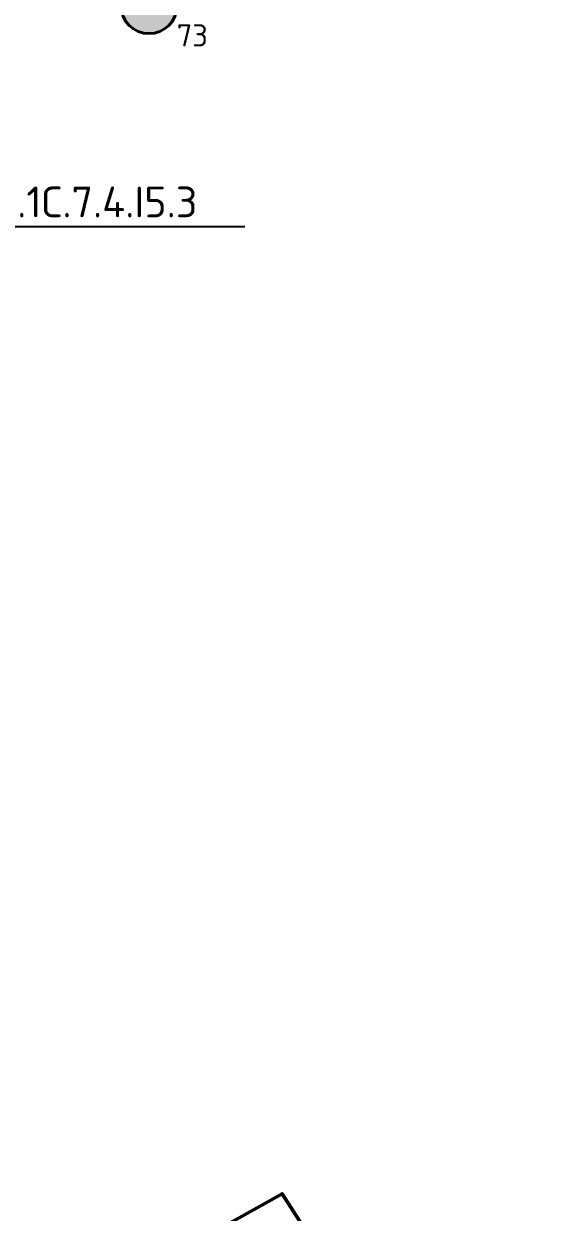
# Model space of a CAD drawing. Header units: millimetres. Extents: x -813692 to 807431, y 0 to 1813163.
# Drawn here: x 41978 to 46294, y 816993 to 826641 of the extents above; entities that cross this region are included whole.
import ezdxf
from ezdxf import colors
from ezdxf.entities.mleader import LeaderData, LeaderLine
from ezdxf.math import Vec2, Vec3

# ---------------------------------------------------------------- set-up
doc = ezdxf.new("R2010")
doc.units = ezdxf.units.MM
for name, color, linetype, lineweight in [('_Гр.ЩД-0.1С.7.4.I5.3', 6, 'Continuous', 50), ('_Гр.ЩД-0.1С.7.5.I3.2', 6, 'Continuous', 50), ('A-ANNO-DIMS', 7, 'Continuous', 9), ('АР_монолит', 252, 'Continuous', 50)]:
    doc.layers.add(name, color=color, linetype=linetype, lineweight=lineweight)
doc.layers.add('DLX_LUM 17', color=7, linetype='Continuous', lineweight=40, true_color=0x130bf4)
doc.layers.add('Вставка', color=252, linetype='Continuous')
doc.styles.add('GOST 2.304', font='GOST Common.ttf')
doc.styles.add('ISOCPEUR', font='isocpeur.ttf')
doc.styles.add('TableTextStyle', font='isocpeur.ttf')
doc.linetypes.add('Truba', pattern='A,3e-05,[4,MSH_7,S=1,R=0,X=0,Y=0],-3.022072', length=3.022102)
doc.dimstyles.new('М-200', dxfattribs={"dimtxt": 400, "dimasz": 160, "dimexe": 200, "dimexo": 400, "dimgap": 50, "dimtad": 1, "dimdec": 0, "dimzin": 0, "dimdsep": 46, "dimtxsty": 'GOST 2.304', "dimblk": 'ARCHTICK', "dimcen": 180, "dimdle": 200, "dimadec": 0, "dimazin": 0, "dimtfac": 1, "dimtdec": 0, "dimtmove": 1, "dimatfit": 0, "dimfxl": 1, "dimtolj": 1, "dimtzin": 0, "dimarcsym": 0})

# ---------------------------------------------------------------- blocks, each defined once
blk = doc.blocks.new('_ArchTick')
at = {"color": 0, "linetype": 'ByBlock', "const_width": 0.15}
blk.add_lwpolyline([(-0.5, -0.5), (0.5, 0.5)], dxfattribs=at)
blk = doc.blocks.new('*D38')
at = {"layer": 'A-ANNO-DIMS', "color": 0, "lineweight": -2, "transparency": 16777216}
blk.add_arc((-165703.8, -113309.3), 107894.2, 269.999998, 325.999999, dxfattribs=at)
at = {"layer": 'Defpoints', "color": 0, "lineweight": 30, "transparency": 16777216}
for p in [(-165703.8, -113309.3), (-165703.8, -113309.3), (-75741.3, -173989.8), (-131171, -215527.9), (-165703.8, -221903.3)]:
    blk.add_point(p, dxfattribs=at)
at = {"layer": 'A-ANNO-DIMS', "color": 0, "lineweight": -2, "transparency": 16777216, "xscale": 160, "yscale": 160, "zscale": 160}
for p, rotation in [((-76255.4, -173643), 55.99999895826774), ((-165703.8, -221203.5), 179.9999981265246)]:
    blk.add_blockref('_ArchTick', p, dxfattribs=dict(at, rotation=rotation))
at = {"layer": 'A-ANNO-DIMS', "color": 0, "transparency": 16777216, "insert": (-114299.5, -207822), "char_height": 400, "attachment_point": 5, "rotation": 28.54122, "style": 'GOST 2.304'}
blk.add_mtext('\\A1;56,0%%D', dxfattribs=at)
blk = doc.blocks.new('DIC26')
at = {"layer": '_Гр.ЩД-0.1С.7.4.I5.3', "color": 18, "true_color": 0x000000, "style": 'TableTextStyle'}
blk.add_text('73', height=180, dxfattribs=at).set_placement((860.9, -2183.1, -497))
at = {"layer": '_Гр.ЩД-0.1С.7.4.I5.3', "lineweight": 0, "ltscale": 100, "style": 'TableTextStyle'}
for tag, p, height in [('74', (-352.2, 3797.5, -497), 180), ('48', (227.1, 2595.6, -497), 180), ('73', (1179.2, 2256.6, -497), 180), ('48', (-2361.4, 2196.7, -497), 180), ('45', (1535.4, 1805, -497), 180), ('48А', (-3864, 1506.1, -497), 180), ('76', (-559.7, 1444.7, -497), 180), ('48', (710.5, 923.6, -497), 180), ('74', (2703.5, 894.8, -497), 180), ('47', (-5715.2, 820, -497), 180), ('45', (-6536.6, 417, -497), 180), ('74', (-4343.9, 476.4, -497), 180), ('45', (-5526.6, 113.6, -497), 180), ('76', (-3446.5, 127.7, -497), 180), ('48', (2392.9, 157.6, -497), 180), ('73', (4329.6, 145.6, -497), 180), ('S', (-2528.1, 30.9, -115), 250), ('45', (-6999.7, -44.3, -497), 180), ('45', (-271.6, -55.4, -497), 180), ('74', (5947.7, -48.5, -497), 180), ('74', (832.5, -225.7, -497), 180), ('45', (-5250.2, -317.5, -497), 180), ('45', (-7394.2, -411.6, -497), 180), ('45', (-641.1, -424.6, -497), 180), ('45', (-4973.9, -748.5, -497), 180), ('48А', (4464, -702.9, -497), 180), ('72', (-3045, -815.2, -497), 180), ('45', (-1033.4, -794.6, -497), 180), ('45', (-1414.3, -1090.2, -497), 180), ('45', (-4697.6, -1179.5, -497), 180), ('45', (-2477.4, -1198.3, -497), 180), ('48', (982.9, -1240.5, -497), 180), ('73', (2947.8, -1161.9, -497), 180), ('72', (-6080, -1367.6, -497), 180), ('72', (-1495.8, -1429.2, -497), 180), ('45', (-2734, -1496.6, -497), 180), ('45', (-4421.2, -1610.6, -497), 180), ('45', (-3104.5, -1801, -497), 180), ('48', (-798.7, -1861.4, -497), 180), ('45', (-3504.2, -1996.9, -497), 180), ('73', (894.2, -1933.6, -497), 180), ('72', (-5915.4, -2015, -497), 180), ('45', (-4144.9, -2041.6, -497), 180), ('45', (-3954.7, -2336.6, -497), 180), ('45', (-3842.1, -2547.9, -497), 180), ('76', (-1259.2, -2588, -497), 180), ('48', (-2561.7, -2914.8, -497), 180), ('48', (-5199, -3115.2, -497), 180), ('45', (-3489.7, -3098.3, -497), 180), ('45', (-3315.9, -3334.7, -497), 180), ('48', (-4289.1, -3714.9), 180), ('45', (-3039.6, -3765.7, -497), 180), ('45', (-2763.2, -4196.7, -497), 180), ('45', (-2486.9, -4627.7, -497), 180), ('45', (-2210.6, -5058.8, -497), 180), ('72', (-3581.1, -5103.3, -497), 180)]:
    blk.add_attdef(tag, p, '', height=height, dxfattribs=at)
blk = doc.blocks.new('A$Cab2378fa')
at = {"lineweight": 25, "true_color": 0xfff5f5}
h = blk.add_hatch(color=7, dxfattribs=at)
h.dxf.hatch_style = 1
h.paths.add_polyline_path([(0, 0), (-141.6, -170.3, 0.174923), (3, -222.4, 0.197808), (162.3, -156.8)])
h.paths.add_polyline_path([(-163.2, 157.6), (0, 0), (147.8, 177.8, 0.175398), (3, 230.2, 0.209014)])
at = {"lineweight": 25}
h = blk.add_hatch(color=256, dxfattribs=at)
h.paths.add_polyline_path([(162.3, -156.8, 0.442338), (147.8, 177.8), (0, 0)])
h.paths.add_polyline_path([(-141.6, -170.3), (0, 0), (-163.2, 157.6, 0.430096)])
blk.add_circle((3, 3.9), 226.3)
blk = doc.blocks.new('_Dot')
at = {"color": 0, "linetype": 'ByBlock', "lineweight": -2}
blk.add_line((-0.5, 0), (-1, 0), dxfattribs=at)
at = {"color": 0, "linetype": 'ByBlock', "const_width": 0.5}
blk.add_lwpolyline([(-0.25, 0, 1), (0.25, 0, 1)], format="xyb", close=True, dxfattribs=at)
blk = doc.blocks.new('Оси200')
at = {"layer": 'A-ANNO-DIMS'}
dim = blk.add_angular_dim_2l(base=(-131171, -215527.9), line1=((-165703.8, -113309.3), (-75741.3, -173989.8)), line2=((-165703.8, -113309.3), (-165703.8, -221903.3)), text='56,0%%D', dimstyle='М-200', override={"dimadec": 2, "dimtmove": 2}, dxfattribs=at)
dim.commit()
dim.dimension.update_dxf_attribs({"geometry": '*D38', "text_midpoint": (-114299.5, -207822), "dimtype": 130})
blk = doc.blocks.new('A$C6724712c')
at = {"layer": 'A-ANNO-DIMS', "color": 18, "lineweight": 0, "true_color": 0x000000}
blk.add_blockref('Оси200', (433047.4, 279674.7), dxfattribs=at)

msp = doc.modelspace()

# ---------------------------------------------------------------- block references
at = {"layer": 'Вставка', "linetype": 'Truba', "lineweight": 30, "ltscale": 100}
msp.add_blockref('A$C6724712c', (-266052.4, 717506.5), dxfattribs=at)

# ---------------------------------------------------------------- next in the draw order: linework, layer by layer
at = {"layer": '_Гр.ЩД-0.1С.7.5.I3.2', "ltscale": 100}
msp.add_lwpolyline([(43119.9, 816610.4), (44075.6, 817143.1), (44443.5, 816569.2)], dxfattribs=at)

# ---------------------------------------------------------------- next in the draw order: block references
at = {"layer": '_Гр.ЩД-0.1С.7.4.I5.3', "color": 3, "lineweight": 0}
msp.add_blockref('DIC26', (42360, 828640), dxfattribs=at)
at = {"layer": 'DLX_LUM 17', "ltscale": 100}
msp.add_blockref('A$Cab2378fa', (42992.1, 826783.1), dxfattribs=at)

# ---------------------------------------------------------------- next in the draw order: leaders
at = {"layer": '_Гр.ЩД-0.1С.7.4.I5.3'}
ml = msp.add_multileader_mtext('Standard', dxfattribs=at)
ml.set_content('Гр.ЩД-0.1С.7.4.I5.3', color=256, style='ISOCPEUR')
ml.set_leader_properties()
ml.set_arrow_properties(name='DOT')
ml.build(insert=Vec2(0, 0))
ml.multileader.update_dxf_attribs({"has_dogleg": 0, "text_left_attachment_type": 6, "text_right_attachment_type": 6, "arrow_head_size": 100})
ctx = ml.context
ctx.base_point, ctx.char_height, ctx.arrow_head_size, ctx.landing_gap_size, ctx.plane_origin = Vec3(40425.3, 824994.8), 250, 100, 200, Vec3(127675.2, 955371.2)
ctx.left_attachment, ctx.right_attachment = 6, 6
notes = []
notes.append((ctx, [(0, (1, 1, 0), (40417.3, 824994.8), (1, 0), 8, [(1, [(39418.1, 824664.8)], 0, [])])]))
ctx.mtext.insert, ctx.mtext.flow_direction = Vec3(40625.3, 825319.8), 5
for ctx, leaders in notes:
    for number, flags, end, landing, length, lines in leaders:
        leader = LeaderData()
        leader.index, (leader.has_last_leader_line, leader.has_dogleg_vector, leader.attachment_direction) = number, flags
        leader.last_leader_point, leader.dogleg_vector, leader.dogleg_length = Vec3(end), Vec3(landing), length
        for number, points, colour, breaks in lines:
            line = LeaderLine()
            line.index, line.vertices, line.color, line.breaks = number, Vec3.list(points), colors.encode_raw_color(colour), breaks
            leader.lines.append(line)
        ctx.leaders.append(leader)

doc.saveas('drawing.dxf')
